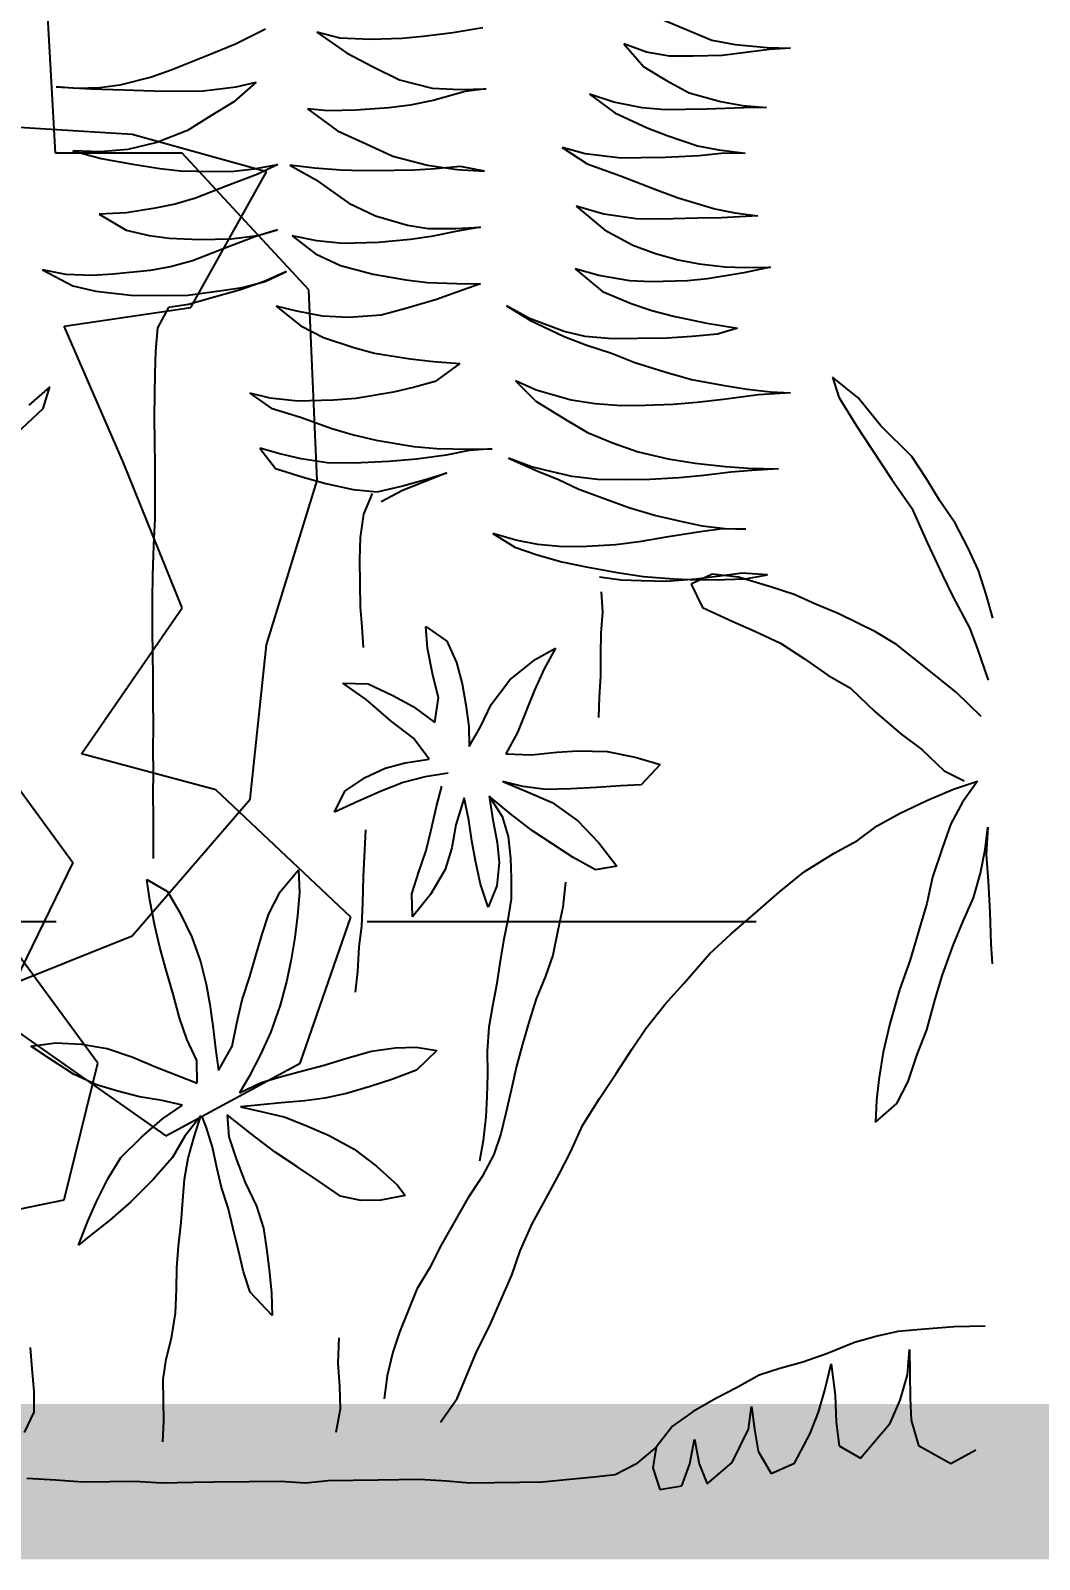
# Model space of a CAD drawing. Header units: metres. Extents: x -58 to 722, y -1100 to 345.
# Drawn here: x 35.7531 to 36.0774, y 103.9465 to 104.4379 of the extents above; entities that cross this region are included whole.
import ezdxf

# ---------------------------------------------------------------- set-up
doc = ezdxf.new("R2010")
doc.units = ezdxf.units.M
doc.header["$MEASUREMENT"] = 0
doc.linetypes.add('HIDDEN2', pattern=[0.1875, 0.125, -0.0625])
doc.layers.get('0').update_dxf_attribs({"color": 255})
doc.layers.get('DEFPOINTS').update_dxf_attribs({"color": 250})
doc.layers.add('FSR_ARQ_002MURO', color=150, linetype='Continuous', lineweight=30)
for name, color, linetype in [('FSR_ARQ_005VEGETACION', 64, 'Continuous'), ('FSR_ARQ_007PROYECCIONES', 200, 'HIDDEN2'), ('FSR_ARQ_015COTAS', 125, 'Continuous')]:
    doc.layers.add(name, color=color, linetype=linetype)
doc.styles.add('style1', font='arial.ttf')
doc.dimstyles.new('PP_PACO', dxfattribs={"dimtxt": 0.18, "dimasz": 0.075, "dimexe": 0.075, "dimexo": 0, "dimgap": 0, "dimtad": 0, "dimtih": 1, "dimtoh": 1, "dimzin": 1, "dimdsep": 46, "dimtxsty": 'style1', "dimcen": 0.15, "dimse1": 1, "dimse2": 1, "dimclrd": 256, "dimclre": 256, "dimadec": 0, "dimazin": 0, "dimtfac": 1, "dimtmove": 0, "dimatfit": 3, "dimfxl": 0.075, "dimarcsym": 0})

# ---------------------------------------------------------------- blocks, each defined once
blk = doc.blocks.new('arbustos 01')
at = {"layer": 'FSR_ARQ_005VEGETACION', "color": 103}
for p, q in [((188.92602, -31.55851), (188.90039, -31.56927)), ((188.98218, -31.56491), (188.99293, -31.5666)), ((188.99293, -31.5666), (189.00351, -31.56794)), ((189.04149, -31.5664), (189.03096, -31.57378)), ((189.03326, -31.56851), (189.04149, -31.5664)), ((189.0598, -31.56528), (189.0705, -31.57073)), ((188.88069, -31.57191), (188.87231, -31.57214)), ((188.87231, -31.57214), (188.87983, -31.57258)), ((188.87983, -31.57258), (188.88734, -31.57354)), ((188.89216, -31.57087), (188.88069, -31.57191)), ((188.90039, -31.56927), (188.89216, -31.57087)), ((188.92376, -31.57352), (188.93184, -31.57055)), ((188.93184, -31.57055), (188.92471, -31.57884)), ((189.00351, -31.56794), (189.01103, -31.56872)), ((189.01103, -31.56872), (189.02231, -31.56905)), ((189.02231, -31.56905), (189.03326, -31.56851)), ((189.0705, -31.57073), (189.08104, -31.57497)), ((188.88734, -31.57354), (188.89673, -31.57469)), ((188.89673, -31.57469), (188.90715, -31.57501)), ((188.90715, -31.57501), (188.91553, -31.57495)), ((188.91553, -31.57495), (188.92376, -31.57352)), ((189.03096, -31.57378), (189.02166, -31.57861)), ((189.08104, -31.57497), (189.09346, -31.57993)), ((188.91661, -31.58368), (188.90852, -31.58802)), ((188.92471, -31.57884), (188.91661, -31.58368)), ((189.01202, -31.58344), (189.00036, -31.58636)), ((189.02166, -31.57861), (189.01202, -31.58344)), ((189.09346, -31.57993), (189.1006, -31.58242)), ((189.1006, -31.58242), (189.11185, -31.58531)), ((188.90852, -31.58802), (188.89736, -31.59112)), ((188.94407, -31.5885), (188.93509, -31.59522)), ((188.93549, -31.59146), (188.94407, -31.5885)), ((188.99026, -31.58691), (188.98103, -31.58661)), ((188.98103, -31.58661), (188.98854, -31.58757)), ((188.98854, -31.58757), (188.99995, -31.5908)), ((189.00036, -31.58636), (188.99026, -31.58691)), ((189.07029, -31.58594), (189.06313, -31.58431)), ((189.06313, -31.58431), (189.07108, -31.59125)), ((189.08207, -31.5873), (189.07029, -31.58594)), ((189.0925, -31.58744), (189.08207, -31.5873)), ((189.09985, -31.58737), (189.0925, -31.58744)), ((189.11046, -31.587), (189.09985, -31.58737)), ((189.12226, -31.58665), (189.11046, -31.587)), ((189.11185, -31.58531), (189.11902, -31.58626)), ((189.11902, -31.58626), (189.12722, -31.58654)), ((189.13458, -31.58596), (189.12226, -31.58665)), ((189.12722, -31.58654), (189.13458, -31.58596)), ((188.88948, -31.59255), (188.88092, -31.59329)), ((188.88092, -31.59329), (188.88895, -31.5934)), ((188.88895, -31.5934), (188.90228, -31.59392)), ((188.89736, -31.59112), (188.88948, -31.59255)), ((188.90228, -31.59392), (188.90997, -31.59402)), ((188.90997, -31.59402), (188.91715, -31.59412)), ((188.91715, -31.59412), (188.92537, -31.59338)), ((188.92537, -31.59338), (188.93549, -31.59146)), ((188.99995, -31.5908), (189.00814, -31.59245)), ((189.00814, -31.59245), (189.01582, -31.59341)), ((189.01582, -31.59341), (189.02761, -31.59425)), ((189.02761, -31.59425), (189.03752, -31.59456)), ((189.04488, -31.5938), (189.03417, -31.6017)), ((189.03752, -31.59456), (189.04488, -31.5938)), ((189.07108, -31.59125), (189.07939, -31.59632)), ((188.93509, -31.59522), (188.92356, -31.60054)), ((189.07939, -31.59632), (189.08769, -31.60157)), ((188.91634, -31.60334), (188.90552, -31.60696)), ((188.92356, -31.60054), (188.91634, -31.60334)), ((189.03417, -31.6017), (189.02385, -31.60634)), ((189.08769, -31.60157), (189.09858, -31.60582)), ((189.09858, -31.60582), (189.10897, -31.60835)), ((188.89798, -31.60839), (188.88856, -31.60963)), ((188.88856, -31.60963), (188.89711, -31.60975)), ((188.89711, -31.60975), (188.90496, -31.61054)), ((188.90552, -31.60696), (188.89798, -31.60839)), ((188.90496, -31.61054), (188.91709, -31.61122)), ((188.91709, -31.61122), (188.92564, -31.61134)), ((188.93282, -31.61143), (188.94566, -31.6099)), ((188.9539, -31.60762), (188.94493, -31.61348)), ((188.94566, -31.6099), (188.9539, -31.60762)), ((189.01439, -31.61066), (189.00203, -31.61391)), ((189.02385, -31.60634), (189.01439, -31.61066)), ((189.10897, -31.60835), (189.11888, -31.60917)), ((189.12863, -31.60879), (189.1185, -31.61156)), ((189.11888, -31.60917), (189.12863, -31.60879)), ((188.92564, -31.61134), (188.93282, -31.61143)), ((188.94493, -31.61348), (188.93308, -31.61776)), ((188.98166, -31.61603), (188.99023, -31.61443)), ((188.99141, -31.61548), (188.98166, -31.61603)), ((188.99023, -31.61443), (188.99911, -31.61524)), ((189.00203, -31.61391), (188.99141, -31.61548)), ((188.99911, -31.61524), (189.00646, -31.61568)), ((189.00646, -31.61568), (189.01381, -31.61578)), ((189.01381, -31.61578), (189.02526, -31.61594)), ((189.02526, -31.61594), (189.03296, -31.6157)), ((189.03296, -31.6157), (189.04237, -31.61497)), ((189.05111, -31.61389), (189.04197, -31.61907)), ((189.04237, -31.61497), (189.05111, -31.61389)), ((189.06391, -31.61526), (189.05538, -31.61361)), ((189.05538, -31.61361), (189.06252, -31.61713)), ((189.07108, -31.61605), (189.06391, -31.61526)), ((189.0786, -31.61615), (189.07108, -31.61605)), ((189.09023, -31.61596), (189.0786, -31.61615)), ((189.0976, -31.61504), (189.09023, -31.61596)), ((189.10788, -31.61347), (189.0976, -31.61504)), ((189.1185, -31.61156), (189.10788, -31.61347)), ((188.93308, -31.61776), (188.91984, -31.62288)), ((189.04197, -31.61907), (189.03006, -31.62746)), ((189.06252, -31.61713), (189.07392, -31.62138)), ((189.07392, -31.62138), (189.0848, -31.62564)), ((188.91245, -31.62552), (188.89941, -31.62944)), ((188.91984, -31.62288), (188.91245, -31.62552)), ((189.03006, -31.62746), (189.0206, -31.63195)), ((189.0848, -31.62564), (189.09212, -31.62779)), ((188.8922, -31.63089), (188.88398, -31.63197)), ((188.88398, -31.63197), (188.89697, -31.63266)), ((188.89941, -31.62944), (188.8922, -31.63089)), ((188.89697, -31.63266), (188.90552, -31.63278)), ((188.90552, -31.63278), (188.91868, -31.63313)), ((188.91868, -31.63313), (188.9274, -31.63307)), ((188.9274, -31.63307), (188.93905, -31.63135)), ((188.94883, -31.62858), (188.9388, -31.63699)), ((188.93905, -31.63135), (188.94883, -31.62858)), ((189.0206, -31.63195), (189.00909, -31.63538)), ((189.09212, -31.62779), (189.09929, -31.62925)), ((189.09929, -31.62925), (189.10952, -31.63093)), ((189.10952, -31.63093), (189.11926, -31.6314)), ((189.11926, -31.6314), (189.10961, -31.63709)), ((188.9388, -31.63699), (188.92864, -31.64249)), ((188.99181, -31.63651), (188.9831, -31.63605)), ((188.9831, -31.63605), (188.99128, -31.63753)), ((188.99128, -31.63753), (189.00066, -31.63937)), ((189.00173, -31.63648), (188.99181, -31.63651)), ((189.00909, -31.63538), (189.00173, -31.63648)), ((189.06273, -31.63901), (189.05558, -31.63704)), ((189.05558, -31.63704), (189.06358, -31.63954)), ((189.10961, -31.63709), (189.10138, -31.63903)), ((188.92864, -31.64249), (188.92056, -31.64546)), ((189.00066, -31.63937), (189.008, -31.64049)), ((189.008, -31.64049), (189.01961, -31.64151)), ((189.01961, -31.64151), (189.03226, -31.64185)), ((189.03226, -31.64185), (189.04151, -31.64095)), ((189.04151, -31.64095), (189.05025, -31.63919)), ((189.05025, -31.63919), (189.04196, -31.64557)), ((189.07212, -31.64017), (189.06273, -31.63901)), ((189.06358, -31.63954), (189.07464, -31.64362)), ((189.08357, -31.64049), (189.07212, -31.64017)), ((189.07464, -31.64362), (189.08586, -31.64805)), ((189.09418, -31.63995), (189.08357, -31.64049)), ((189.10138, -31.63903), (189.09418, -31.63995)), ((188.90495, -31.64918), (188.8957, -31.65025)), ((188.91249, -31.64775), (188.90495, -31.64918)), ((188.92056, -31.64546), (188.91249, -31.64775)), ((189.04196, -31.64557), (189.03301, -31.64973)), ((189.08586, -31.64805), (189.0937, -31.65021)), ((188.88852, -31.6505), (188.87946, -31.65038)), ((188.87946, -31.65038), (188.88901, -31.65239)), ((188.8957, -31.65025), (188.88852, -31.6505)), ((188.88901, -31.65239), (188.90197, -31.65444)), ((188.90197, -31.65444), (188.90914, -31.65522)), ((188.92966, -31.65516), (188.9408, -31.65326)), ((188.94921, -31.65098), (188.93953, -31.65906)), ((188.9408, -31.65326), (188.94921, -31.65098)), ((189.00968, -31.65488), (189.00198, -31.6558)), ((189.02134, -31.65282), (189.00968, -31.65488)), ((189.03301, -31.64973), (189.02134, -31.65282)), ((189.05995, -31.65539), (189.0523, -31.65187)), ((189.0523, -31.65187), (189.06029, -31.6554)), ((189.0937, -31.65021), (189.10103, -31.6515)), ((189.10103, -31.6515), (189.11418, -31.65288)), ((189.11418, -31.65288), (189.1217, -31.65332)), ((189.1217, -31.65332), (189.13111, -31.65294)), ((189.13951, -31.65134), (189.12866, -31.65701)), ((189.13111, -31.65294), (189.13951, -31.65134)), ((188.90914, -31.65522), (188.92213, -31.65557)), ((188.92213, -31.65557), (188.92966, -31.65516)), ((188.93953, -31.65906), (188.92921, -31.66336)), ((188.99154, -31.65617), (188.98299, -31.65623)), ((188.98299, -31.65623), (188.9915, -31.65925)), ((188.9915, -31.65925), (188.99882, -31.66191)), ((189.00198, -31.6558), (188.99154, -31.65617)), ((189.06812, -31.65755), (189.05995, -31.65539)), ((189.06029, -31.6554), (189.0688, -31.65842)), ((189.07546, -31.65868), (189.06812, -31.65755)), ((189.0688, -31.65842), (189.07765, -31.66093)), ((189.08758, -31.66038), (189.07546, -31.65868)), ((189.09595, -31.6605), (189.08758, -31.66038)), ((189.10793, -31.66032), (189.09595, -31.6605)), ((189.12043, -31.65895), (189.10793, -31.66032)), ((189.12866, -31.65701), (189.12043, -31.65895)), ((188.92182, -31.66583), (188.9141, -31.66777)), ((188.92921, -31.66336), (188.92182, -31.66583)), ((188.97382, -31.66414), (188.9652, -31.66932)), ((188.96556, -31.66864), (188.97382, -31.66414)), ((188.99882, -31.66191), (189.00972, -31.66514)), ((189.00972, -31.66514), (189.01858, -31.66748)), ((189.05606, -31.66423), (189.04725, -31.67129)), ((189.04869, -31.66601), (189.05606, -31.66423)), ((189.07765, -31.66093), (189.08736, -31.66363)), ((189.08736, -31.66363), (189.09453, -31.66475)), ((189.09453, -31.66475), (189.09836, -31.67199)), ((188.90227, -31.67035), (188.8913, -31.67208)), ((188.9141, -31.66777), (188.90227, -31.67035)), ((188.9652, -31.66932), (188.95316, -31.67514)), ((188.95318, -31.67326), (188.96556, -31.66864)), ((189.01858, -31.66748), (189.03002, -31.66832)), ((189.03002, -31.66832), (189.03943, -31.66777)), ((189.04725, -31.67129), (189.03916, -31.67546)), ((189.03943, -31.66777), (189.04869, -31.66601)), ((188.8913, -31.67208), (188.89846, -31.67423)), ((188.89846, -31.67423), (188.90751, -31.67504)), ((188.90751, -31.67504), (188.91639, -31.67567)), ((188.91639, -31.67567), (188.92699, -31.67581)), ((188.92699, -31.67581), (188.93588, -31.67593)), ((188.93588, -31.67593), (188.94564, -31.67504)), ((188.95316, -31.67514), (188.94542, -31.67812)), ((188.94564, -31.67504), (188.95318, -31.67326)), ((189.03916, -31.67546), (189.02834, -31.67907)), ((189.09836, -31.67199), (189.09916, -31.68029)), ((188.93632, -31.68107), (188.9279, -31.68437)), ((188.94542, -31.67812), (188.93632, -31.68107)), ((189.02096, -31.68102), (189.00811, -31.68307)), ((189.02834, -31.67907), (189.02096, -31.68102)), ((189.09916, -31.68029), (189.0994, -31.68827)), ((188.91725, -31.68765), (188.90764, -31.69043)), ((188.9279, -31.68437), (188.91725, -31.68765)), ((188.99989, -31.68398), (188.99047, -31.68471)), ((188.99047, -31.68471), (188.99928, -31.69116)), ((189.00811, -31.68307), (188.99989, -31.68398)), ((188.84822, -31.69704), (188.85738, -31.68964)), ((188.85738, -31.68964), (188.85506, -31.69679)), ((188.89667, -31.6925), (188.88776, -31.69392)), ((188.90764, -31.69043), (188.89667, -31.6925)), ((188.96316, -31.69426), (188.97055, -31.69094)), ((188.97055, -31.69094), (188.96327, -31.69819)), ((188.99928, -31.69116), (189.0066, -31.69314)), ((189.0066, -31.69314), (189.0141, -31.69495)), ((189.0994, -31.68827), (189.09948, -31.69554)), ((189.13918, -31.70075), (189.13689, -31.69303)), ((189.13689, -31.69303), (189.14432, -31.69962)), ((188.95063, -31.69785), (188.96316, -31.69426)), ((188.96327, -31.69819), (188.95241, -31.70488)), ((189.0141, -31.69495), (189.02758, -31.69718)), ((189.02758, -31.69718), (189.0356, -31.69781)), ((189.0356, -31.69781), (189.04825, -31.69815)), ((189.04825, -31.69815), (189.05818, -31.69709)), ((189.06539, -31.6953), (189.05779, -31.70067)), ((189.05818, -31.69709), (189.06539, -31.6953)), ((189.09948, -31.69554), (189.09954, -31.70388)), ((189.04732, -31.70395), (189.03615, -31.7079)), ((189.05779, -31.70067), (189.04732, -31.70395)), ((189.09954, -31.70388), (189.09943, -31.71256)), ((189.1488, -31.70977), (189.13918, -31.70075)), ((189.03615, -31.7079), (189.02843, -31.71019)), ((189.00683, -31.71434), (188.99861, -31.71509)), ((189.02036, -31.71213), (189.00683, -31.71434)), ((189.02843, -31.71019), (189.02036, -31.71213)), ((189.05466, -31.71704), (189.06187, -31.71492)), ((189.06187, -31.71492), (189.0563, -31.7222)), ((189.09943, -31.71256), (189.09931, -31.7209)), ((188.97309, -31.7185), (188.96259, -31.72315)), ((188.96484, -31.72164), (188.97309, -31.7185)), ((188.98715, -31.71527), (188.97894, -31.71516)), ((188.97894, -31.71516), (188.98714, -31.71578)), ((188.98714, -31.71578), (188.99533, -31.71743)), ((188.99861, -31.71509), (188.98715, -31.71527)), ((188.99533, -31.71743), (189.00591, -31.71895)), ((189.00591, -31.71895), (189.01581, -31.71976)), ((189.01581, -31.71976), (189.02812, -31.72027)), ((189.02812, -31.72027), (189.03786, -31.72024)), ((189.03786, -31.72024), (189.04712, -31.71882)), ((189.04712, -31.71882), (189.05466, -31.71704)), ((188.95026, -31.72503), (188.95746, -31.72342)), ((188.96259, -31.72315), (188.9552, -31.72612)), ((188.95746, -31.72342), (188.96484, -31.72164)), ((189.00239, -31.72608), (188.99507, -31.72376)), ((188.99507, -31.72376), (189.00306, -31.72694)), ((189.04634, -31.72531), (189.03828, -31.72759)), ((189.0563, -31.7222), (189.04634, -31.72531)), ((189.09931, -31.7209), (189.09937, -31.72994)), ((189.01125, -31.72859), (189.00239, -31.72608)), ((189.00306, -31.72694), (189.01089, -31.73013)), ((189.01994, -31.73059), (189.01125, -31.72859)), ((189.0285, -31.72968), (189.01994, -31.73059)), ((189.03828, -31.72759), (189.0285, -31.72968))]:
    blk.add_line(p, q, dxfattribs=at)
at = {"layer": 'FSR_ARQ_005VEGETACION', "color": 104}
for p, q in [((188.84005, -31.70702), (188.84822, -31.69704)), ((188.85506, -31.69679), (188.84877, -31.70696)), ((188.87954, -31.69483), (188.87235, -31.69525)), ((188.87235, -31.69525), (188.8838, -31.69592)), ((188.88776, -31.69392), (188.87954, -31.69483)), ((188.8838, -31.69592), (188.89626, -31.69762)), ((188.89626, -31.69762), (188.90582, -31.69861)), ((188.90582, -31.69861), (188.91419, -31.69941)), ((188.94206, -31.6991), (188.95063, -31.69785)), ((188.91419, -31.69941), (188.92427, -31.69971)), ((188.92427, -31.69971), (188.93282, -31.69983)), ((188.93282, -31.69983), (188.94206, -31.6991)), ((188.82896, -31.71798), (188.84005, -31.70702)), ((188.84877, -31.70696), (188.84335, -31.71527)), ((188.94483, -31.7094), (188.93554, -31.7132)), ((188.95241, -31.70488), (188.94483, -31.7094)), ((188.93554, -31.7132), (188.92678, -31.71633)), ((188.82372, -31.72595), (188.82896, -31.71798)), ((188.84335, -31.71527), (188.8362, -31.72612)), ((188.90638, -31.72033), (188.89559, -31.72155)), ((188.91597, -31.71875), (188.90638, -31.72033)), ((188.92678, -31.71633), (188.91597, -31.71875)), ((188.819, -31.73375), (188.82372, -31.72595)), ((188.88737, -31.72212), (188.8766, -31.72232)), ((188.8766, -31.72232), (188.88617, -31.72296)), ((188.88617, -31.72296), (188.89368, -31.72358)), ((188.89559, -31.72155), (188.88737, -31.72212)), ((188.89368, -31.72358), (188.90324, -31.72473)), ((188.90324, -31.72473), (188.91212, -31.72554)), ((188.91212, -31.72554), (188.92254, -31.72619)), ((188.94118, -31.7261), (188.95026, -31.72503)), ((188.8362, -31.72612), (188.82905, -31.73645)), ((188.92254, -31.72619), (188.9316, -31.72632)), ((188.9316, -31.72632), (188.94118, -31.7261)), ((188.94797, -31.72962), (188.93852, -31.73308)), ((188.9552, -31.72612), (188.94797, -31.72962)), ((189.01089, -31.73013), (189.01853, -31.73416)), ((189.02177, -31.73118), (189.02479, -31.73859)), ((189.09937, -31.72994), (189.09941, -31.74022)), ((188.81359, -31.74171), (188.819, -31.73375)), ((188.82905, -31.73645), (188.82358, -31.74868)), ((188.9301, -31.73621), (188.92049, -31.73899)), ((188.93852, -31.73308), (188.9301, -31.73621)), ((188.80885, -31.75071), (188.81359, -31.74171)), ((188.91157, -31.74109), (188.90385, -31.74269)), ((188.92049, -31.73899), (188.91157, -31.74109)), ((189.02479, -31.73859), (189.02605, -31.74682)), ((189.09941, -31.74022), (189.09981, -31.74963)), ((188.89563, -31.74361), (188.88828, -31.74385)), ((188.88828, -31.74385), (188.89648, -31.74379)), ((188.90385, -31.74269), (188.89563, -31.74361)), ((188.89648, -31.74379), (188.90382, -31.74475)), ((188.90382, -31.74475), (188.91679, -31.7468)), ((188.91679, -31.7468), (188.92634, -31.74847)), ((188.97046, -31.74787), (188.9787, -31.74542)), ((188.9787, -31.74542), (188.97077, -31.75027)), ((189.02605, -31.74682), (189.02628, -31.75469)), ((188.80515, -31.75869), (188.80885, -31.75071)), ((188.82358, -31.74868), (188.81813, -31.76007)), ((188.92634, -31.74847), (188.93488, -31.74944)), ((188.93488, -31.74944), (188.94513, -31.75009)), ((188.94513, -31.75009), (188.95368, -31.75021)), ((188.95368, -31.75021), (188.96258, -31.74931)), ((188.96287, -31.75307), (188.95395, -31.75551)), ((188.96258, -31.74931), (188.97046, -31.74787)), ((188.97077, -31.75027), (188.96287, -31.75307)), ((189.09981, -31.74963), (189.10019, -31.76045)), ((188.80229, -31.76755), (188.80515, -31.75869)), ((188.94469, -31.75744), (188.93423, -31.75935)), ((188.95395, -31.75551), (188.94469, -31.75744)), ((189.02628, -31.75469), (189.02616, -31.7634)), ((188.81813, -31.76007), (188.81443, -31.76771)), ((188.87945, -31.76449), (188.89095, -31.76105)), ((188.88053, -31.76016), (188.8896, -31.7596)), ((188.88838, -31.76163), (188.88053, -31.76016)), ((188.8959, -31.76191), (188.88838, -31.76163)), ((188.8896, -31.7596), (188.89762, -31.76073)), ((188.89095, -31.76105), (188.90037, -31.75999)), ((188.90547, -31.76204), (188.8959, -31.76191)), ((188.89762, -31.76073), (188.90599, -31.7617)), ((188.90037, -31.75999), (188.90784, -31.76351)), ((188.90784, -31.76351), (188.9038, -31.77183)), ((188.91402, -31.76164), (188.90547, -31.76204)), ((188.90599, -31.7617), (188.91692, -31.76254)), ((188.92481, -31.76076), (188.91402, -31.76164)), ((188.91692, -31.76254), (188.92564, -31.76231)), ((188.93423, -31.75935), (188.92481, -31.76076)), ((188.92564, -31.76231), (188.93283, -31.76207)), ((188.93283, -31.76207), (188.94054, -31.76098)), ((189.02616, -31.7634), (189.02605, -31.77161)), ((189.10019, -31.76045), (189.10026, -31.76896)), ((188.80013, -31.77572), (188.80229, -31.76755)), ((188.81443, -31.76771), (188.80846, -31.77908)), ((188.86363, -31.7706), (188.87103, -31.76728)), ((188.87103, -31.76728), (188.87945, -31.76449)), ((188.93994, -31.76625), (188.93951, -31.77351)), ((189.10026, -31.76896), (189.10028, -31.77995)), ((188.84196, -31.78057), (188.85504, -31.77407)), ((188.85504, -31.77407), (188.86363, -31.7706)), ((188.9038, -31.77183), (188.89296, -31.77681)), ((188.93951, -31.77351), (188.94009, -31.78104)), ((189.02605, -31.77161), (189.02544, -31.77878)), ((188.80846, -31.77908), (188.80563, -31.7864)), ((188.88505, -31.7803), (188.87593, -31.78462)), ((188.89296, -31.77681), (188.88505, -31.7803)), ((189.00253, -31.77864), (188.99511, -31.78384)), ((189.00192, -31.78633), (189.00253, -31.77864)), ((189.02544, -31.77878), (189.025, -31.78613)), ((189.10028, -31.77995), (189.10017, -31.78864)), ((188.82279, -31.79433), (188.83454, -31.78508)), ((188.83454, -31.78508), (188.84196, -31.78057)), ((188.87593, -31.78462), (188.8673, -31.79014)), ((188.94009, -31.78104), (188.94016, -31.78857)), ((188.99511, -31.78384), (188.99159, -31.79149)), ((188.80563, -31.7864), (188.80171, -31.7978)), ((188.8673, -31.79014), (188.85901, -31.79601)), ((188.94016, -31.78857), (188.94023, -31.79643)), ((188.96356, -31.79042), (188.95626, -31.78639)), ((188.95626, -31.78639), (188.96027, -31.7938)), ((188.97252, -31.79773), (188.96356, -31.79042)), ((189.00007, -31.79605), (189.00192, -31.78633)), ((189.10017, -31.78864), (189.10006, -31.79626)), ((188.81311, -31.80223), (188.82279, -31.79433)), ((188.85901, -31.79601), (188.85091, -31.80069)), ((188.94023, -31.79643), (188.94064, -31.80379)), ((188.96027, -31.7938), (188.96375, -31.80137)), ((188.99159, -31.79149), (188.9896, -31.79916)), ((188.99808, -31.80406), (189.00007, -31.79605)), ((189.10006, -31.79626), (189.10012, -31.80477)), ((188.80427, -31.81083), (188.81311, -31.80223)), ((188.85091, -31.80069), (188.84225, -31.80895)), ((188.96375, -31.80137), (188.96673, -31.80876)), ((188.97924, -31.80654), (188.97252, -31.79773)), ((188.9896, -31.79916), (188.9883, -31.80666)), ((189.02311, -31.7991), (189.01434, -31.80325)), ((189.03218, -31.79888), (189.02311, -31.7991)), ((189.02389, -31.80475), (189.03218, -31.79888)), ((188.94064, -31.80379), (188.94088, -31.81115)), ((188.9829, -31.81428), (188.97924, -31.80654)), ((188.9883, -31.80666), (188.98717, -31.81434)), ((188.99933, -31.81297), (188.99808, -31.80406)), ((189.0071, -31.80726), (188.99933, -31.81297)), ((189.01434, -31.80325), (189.0071, -31.80726)), ((189.0149, -31.81249), (189.02389, -31.80475)), ((189.10012, -31.80477), (189.09999, -31.81434)), ((188.84225, -31.80895), (188.83291, -31.81703)), ((188.96673, -31.80876), (188.96987, -31.8165)), ((189.00695, -31.81854), (189.0149, -31.81249)), ((188.83291, -31.81703), (188.82548, -31.82257)), ((188.96987, -31.8165), (188.97405, -31.82408)), ((188.98708, -31.82152), (188.9829, -31.81428)), ((188.98717, -31.81434), (188.98708, -31.82152)), ((189.00138, -31.82599), (189.00695, -31.81854)), ((189.09999, -31.81434), (189.10006, -31.82268)), ((188.82548, -31.82257), (188.81752, -31.83016)), ((188.93781, -31.82324), (188.92786, -31.82533)), ((188.94824, -31.82304), (188.93781, -31.82324)), ((188.95576, -31.82349), (188.94824, -31.82304)), ((188.96481, -31.82447), (188.95576, -31.82349)), ((188.97405, -31.82408), (188.96481, -31.82447)), ((189.10006, -31.82268), (189.09995, -31.83065)), ((188.92786, -31.82533), (188.91894, -31.82795)), ((188.91894, -31.82795), (188.92568, -31.83522)), ((189.00991, -31.8273), (189.00138, -31.82599)), ((189.01706, -31.82928), (189.00991, -31.8273)), ((189.0242, -31.83262), (189.01706, -31.82928)), ((188.81418, -31.83678), (188.8055, -31.83393)), ((188.8055, -31.83393), (188.81087, -31.84135)), ((188.81752, -31.83016), (188.81028, -31.83382)), ((188.97511, -31.83401), (188.96685, -31.83749)), ((188.9679, -31.83579), (188.97511, -31.83401)), ((188.99464, -31.83103), (189.00283, -31.83233)), ((189.00283, -31.83233), (189.01067, -31.83432)), ((189.01067, -31.83432), (189.01849, -31.83751)), ((189.03148, -31.83751), (189.0242, -31.83262)), ((189.09995, -31.83065), (189.10002, -31.83863)), ((188.8237, -31.84084), (188.81418, -31.83678)), ((188.92568, -31.83522), (188.93303, -31.83549)), ((188.93303, -31.83549), (188.94157, -31.83612)), ((188.94157, -31.83612), (188.95079, -31.83659)), ((188.95079, -31.83659), (188.95968, -31.83688)), ((188.96685, -31.83749), (188.9574, -31.84146)), ((188.95968, -31.83688), (188.9679, -31.83579)), ((188.97239, -31.8456), (188.98, -31.83921)), ((188.98, -31.83921), (188.97528, -31.84649)), ((188.98, -31.83921), (188.97868, -31.84774)), ((188.98723, -31.84785), (188.98888, -31.83984)), ((188.98888, -31.83984), (188.99183, -31.84945)), ((188.99875, -31.84288), (188.9968, -31.83567)), ((189.01849, -31.83751), (189.02665, -31.84104)), ((189.03515, -31.84491), (189.03148, -31.83751)), ((189.10002, -31.83863), (189.09991, -31.84661)), ((188.81087, -31.84135), (188.81504, -31.84911)), ((188.83338, -31.84542), (188.8237, -31.84084)), ((188.84136, -31.8498), (188.83338, -31.84542)), ((188.9574, -31.84146), (188.94824, -31.84801)), ((188.96444, -31.85165), (188.97239, -31.8456)), ((189.00069, -31.85128), (188.99875, -31.84288)), ((189.02665, -31.84104), (189.03515, -31.84491)), ((188.80277, -31.85834), (188.80185, -31.85029)), ((188.80185, -31.85029), (188.80241, -31.86005)), ((188.81504, -31.84911), (188.818, -31.85752)), ((188.84847, -31.85503), (188.84136, -31.8498)), ((188.94824, -31.84801), (188.94078, -31.85594)), ((188.97528, -31.84649), (188.97313, -31.85365)), ((188.97868, -31.84774), (188.97704, -31.85575)), ((188.98611, -31.85519), (188.98723, -31.84785)), ((188.99183, -31.84945), (188.99325, -31.85768)), ((189.00247, -31.85866), (189.00069, -31.85128)), ((189.02412, -31.85126), (189.02491, -31.86803)), ((189.09991, -31.84661), (189.09998, -31.85424)), ((188.85678, -31.85959), (188.84847, -31.85503)), ((188.94078, -31.85594), (188.93435, -31.86423)), ((188.94995, -31.8612), (188.95719, -31.85634)), ((188.95719, -31.85634), (188.96444, -31.85165)), ((188.97313, -31.85365), (188.97234, -31.86133)), ((188.97704, -31.85575), (188.97643, -31.86292)), ((188.98481, -31.86235), (188.98611, -31.85519)), ((189.09998, -31.85424), (189.09989, -31.8615)), ((188.80241, -31.86005), (188.80176, -31.86961)), ((188.80454, -31.86674), (188.80277, -31.85834)), ((188.818, -31.85752), (188.82162, -31.86817)), ((188.86747, -31.86623), (188.85678, -31.85959)), ((188.94202, -31.86553), (188.94995, -31.8612)), ((188.97234, -31.86133), (188.97207, -31.86851)), ((188.98299, -31.87071), (188.98481, -31.86235)), ((188.99325, -31.85768), (188.99571, -31.86541)), ((189.00511, -31.86622), (189.00247, -31.85866)), ((188.80698, -31.8755), (188.80454, -31.86674)), ((188.87643, -31.87353), (188.86747, -31.86623)), ((188.93435, -31.86423), (188.94202, -31.86553)), ((188.97643, -31.86292), (188.97717, -31.87131)), ((188.99571, -31.86541), (189.00089, -31.87437)), ((189.00756, -31.87412), (189.00511, -31.86622)), ((189.048, -31.86556), (189.04771, -31.87362)), ((189.05454, -31.87345), (189.048, -31.86556)), ((188.80176, -31.86961), (188.8011, -31.88072)), ((188.82162, -31.86817), (188.82371, -31.87761)), ((188.95273, -31.86995), (188.95364, -31.87886)), ((188.97207, -31.86851), (188.97215, -31.87586)), ((188.97717, -31.87131), (188.98031, -31.87888)), ((188.98031, -31.87888), (188.98299, -31.87071)), ((189.02491, -31.86803), (189.02513, -31.87743)), ((189.09479, -31.87329), (189.09043, -31.88076)), ((189.1022, -31.86896), (189.09479, -31.87329)), ((189.10113, -31.87639), (189.1022, -31.86896)), ((188.81063, -31.88393), (188.80698, -31.8755)), ((188.82371, -31.87761), (188.82633, -31.88636)), ((188.88403, -31.88013), (188.87643, -31.87353)), ((188.97215, -31.87586), (188.97324, -31.8834)), ((189.00089, -31.87437), (189.00728, -31.88232)), ((189.00728, -31.88232), (189.00756, -31.87412)), ((189.02513, -31.87743), (189.02553, -31.88565)), ((189.04771, -31.87362), (189.04839, -31.88188)), ((189.05869, -31.88131), (189.05454, -31.87345)), ((189.09941, -31.8855), (189.10113, -31.87639)), ((188.8011, -31.88072), (188.80077, -31.892)), ((188.81411, -31.89218), (188.81063, -31.88393)), ((188.89367, -31.88847), (188.88403, -31.88013)), ((188.95364, -31.87886), (188.95541, -31.88726)), ((188.97324, -31.8834), (188.97485, -31.89094)), ((189.04839, -31.88188), (189.04935, -31.88969)), ((189.06098, -31.88852), (189.05869, -31.88131)), ((189.09043, -31.88076), (189.08614, -31.88957)), ((188.82633, -31.88636), (188.82959, -31.89769)), ((188.90126, -31.89559), (188.89367, -31.88847)), ((188.95541, -31.88726), (188.95717, -31.896)), ((189.02553, -31.88565), (189.02646, -31.89301)), ((189.04935, -31.88969), (189.05066, -31.89751)), ((189.06319, -31.89582), (189.06098, -31.88852)), ((189.08614, -31.88957), (189.08301, -31.89831)), ((189.09753, -31.89318), (189.09941, -31.8855)), ((188.80077, -31.892), (188.80034, -31.89917)), ((188.81807, -31.90301), (188.81411, -31.89218)), ((188.97485, -31.89094), (188.97611, -31.89883)), ((189.02646, -31.89301), (189.02702, -31.90191)), ((189.09557, -31.90051), (189.09753, -31.89318)), ((188.82959, -31.89769), (188.83338, -31.90834)), ((188.91052, -31.90631), (188.90126, -31.89559)), ((188.95717, -31.896), (188.9598, -31.90356)), ((188.97611, -31.89883), (188.97737, -31.90671)), ((189.05066, -31.89751), (189.05233, -31.90551)), ((189.06547, -31.90365), (189.06319, -31.89582)), ((189.08301, -31.89831), (189.08104, -31.90635)), ((189.09278, -31.90996), (189.09557, -31.90051)), ((188.82068, -31.91176), (188.81807, -31.90301)), ((188.9598, -31.90356), (188.96311, -31.91164)), ((189.02702, -31.90191), (189.02777, -31.90927)), ((189.05233, -31.90551), (189.05461, -31.91388)), ((189.06811, -31.91202), (189.06547, -31.90365)), ((188.83338, -31.90834), (188.83681, -31.92053)), ((188.91726, -31.91359), (188.91052, -31.90631)), ((188.97737, -31.90671), (188.97881, -31.91425)), ((189.08104, -31.90635), (189.0797, -31.91369)), ((189.09054, -31.91835), (189.09278, -31.90996)), ((188.82361, -31.92274), (188.82068, -31.91176)), ((188.92398, -31.92223), (188.91726, -31.91359)), ((188.96311, -31.91164), (188.96557, -31.9192)), ((188.97881, -31.91425), (188.98007, -31.92179)), ((189.05461, -31.91388), (189.05794, -31.92341)), ((189.07012, -31.92029), (189.06811, -31.91202)), ((189.0797, -31.91369), (189.07862, -31.9213)), ((188.83681, -31.92053), (188.83923, -31.93065)), ((188.92884, -31.92947), (188.92398, -31.92223)), ((188.96557, -31.9192), (188.96802, -31.92778)), ((188.98007, -31.92179), (188.98064, -31.93035)), ((189.07179, -31.92847), (189.07012, -31.92029)), ((189.07862, -31.9213), (189.07763, -31.92935)), ((189.08795, -31.92603), (189.09054, -31.91835)), ((188.82708, -31.93151), (188.82361, -31.92274)), ((188.96802, -31.92778), (188.97014, -31.93568)), ((189.05794, -31.92341), (189.06146, -31.93126)), ((189.0843, -31.93361), (189.08795, -31.92603)), ((189.12552, -31.92778), (189.11637, -31.92934)), ((189.13474, -31.92729), (189.12552, -31.92778)), ((189.14359, -31.92847), (189.13474, -31.92729)), ((188.83037, -31.94113), (188.82708, -31.93151)), ((188.83923, -31.93065), (188.84081, -31.94042)), ((188.93454, -31.93827), (188.92884, -31.92947)), ((188.98064, -31.93035), (188.98053, -31.93838)), ((189.006, -31.92891), (188.99863, -31.93005)), ((188.99863, -31.93005), (189.00589, -31.93706)), ((189.01353, -31.9291), (189.006, -31.92891)), ((189.02194, -31.93028), (189.01353, -31.9291)), ((189.03077, -31.93279), (189.02194, -31.93028)), ((189.03889, -31.93529), (189.03077, -31.93279)), ((189.06146, -31.93126), (189.0657, -31.93929)), ((189.07663, -31.93723), (189.07179, -31.92847)), ((189.07763, -31.92935), (189.07663, -31.93723)), ((189.10719, -31.93241), (189.09908, -31.93593)), ((189.11637, -31.92934), (189.10719, -31.93241)), ((189.12839, -31.93846), (189.13626, -31.93334)), ((189.13626, -31.93334), (189.14359, -31.92847)), ((188.94057, -31.94724), (188.93454, -31.93827)), ((188.97014, -31.93568), (188.97207, -31.94425)), ((188.98053, -31.93838), (188.98076, -31.94659)), ((189.00589, -31.93706), (189.01471, -31.94037)), ((189.04614, -31.93717), (189.03889, -31.93529)), ((189.05409, -31.93931), (189.04614, -31.93717)), ((189.08419, -31.94176), (189.0843, -31.93361)), ((189.09908, -31.93593), (189.0915, -31.93893)), ((189.12018, -31.94234), (189.12839, -31.93846)), ((188.83437, -31.94905), (188.83037, -31.94113)), ((188.84081, -31.94042), (188.84157, -31.94778)), ((188.97207, -31.94425), (188.97401, -31.95249)), ((189.01471, -31.94037), (189.02248, -31.94287)), ((189.02248, -31.94287), (189.03087, -31.94538)), ((189.06141, -31.94154), (189.05409, -31.93931)), ((189.06908, -31.94519), (189.06141, -31.94154)), ((189.0657, -31.93929), (189.06908, -31.94519)), ((189.0915, -31.93893), (189.08419, -31.94176)), ((189.11252, -31.94454), (189.12018, -31.94234)), ((188.84197, -31.95565), (188.83437, -31.94905)), ((188.84157, -31.94778), (188.84197, -31.95565)), ((188.9466, -31.9569), (188.94057, -31.94724)), ((188.98076, -31.94659), (188.98118, -31.95378)), ((189.03087, -31.94538), (189.03864, -31.94708)), ((189.03864, -31.94708), (189.04581, -31.94807)), ((189.04581, -31.94807), (189.05422, -31.9488)), ((189.05422, -31.9488), (189.06148, -31.94952)), ((189.06148, -31.94952), (189.06874, -31.95015)), ((189.08949, -31.94963), (189.0967, -31.94787)), ((189.09661, -31.95443), (189.08949, -31.94963)), ((189.0967, -31.94787), (189.10487, -31.94656)), ((189.10487, -31.94656), (189.11252, -31.94454)), ((188.97401, -31.95249), (188.97579, -31.95986)), ((188.98118, -31.95378), (188.98209, -31.96217)), ((189.05282, -31.95392), (189.0448, -31.95709)), ((189.06136, -31.95182), (189.05282, -31.95392)), ((189.06874, -31.95015), (189.06136, -31.95182)), ((189.06498, -31.95985), (189.07349, -31.95305)), ((189.07349, -31.95305), (189.07294, -31.96085)), ((189.08097, -31.95732), (189.08253, -31.95335)), ((189.08535, -31.96084), (189.08297, -31.95336)), ((189.08297, -31.95336), (189.08864, -31.96062)), ((189.10415, -31.961), (189.09661, -31.95443)), ((188.95074, -31.96619), (188.9466, -31.9569)), ((188.97579, -31.95986), (188.97826, -31.96725)), ((189.03704, -31.96045), (189.02811, -31.96529)), ((189.0448, -31.95709), (189.03704, -31.96045)), ((189.05638, -31.96638), (189.06498, -31.95985)), ((189.07874, -31.96456), (189.08097, -31.95732)), ((189.08864, -31.96062), (189.09305, -31.9683)), ((188.98209, -31.96217), (188.98336, -31.96954)), ((189.02811, -31.96529), (189.02014, -31.97139)), ((189.07294, -31.96085), (189.07035, -31.9687)), ((189.07723, -31.97181), (189.07874, -31.96456)), ((189.08747, -31.96849), (189.08535, -31.96084)), ((189.11149, -31.96828), (189.10415, -31.961)), ((188.95491, -31.97428), (188.95074, -31.96619)), ((188.97826, -31.96725), (188.98243, -31.975)), ((189.02014, -31.97139), (189.01269, -31.97811)), ((189.04072, -31.9769), (189.04868, -31.97151)), ((189.04868, -31.97151), (189.05638, -31.96638)), ((189.07035, -31.9687), (189.06714, -31.97717)), ((189.08878, -31.97604), (189.08747, -31.96849)), ((189.09305, -31.9683), (189.09995, -31.97619)), ((189.11618, -31.97588), (189.11149, -31.96828)), ((188.95975, -31.98307), (188.95491, -31.97428)), ((188.98243, -31.975), (188.98762, -31.98276)), ((189.03303, -31.98211), (189.04072, -31.9769)), ((189.07553, -31.97897), (189.07723, -31.97181)), ((189.0893, -31.98359), (189.08878, -31.97604)), ((189.09995, -31.97619), (189.10791, -31.9841)), ((189.12006, -31.98374), (189.11618, -31.97588)), ((189.01269, -31.97811), (189.00998, -31.9818)), ((189.00998, -31.9818), (189.01865, -31.98351)), ((189.02582, -31.98361), (189.03303, -31.98211)), ((189.06714, -31.97717), (189.06303, -31.98562)), ((189.07322, -31.9862), (189.07553, -31.97897)), ((188.96458, -31.99202), (188.95975, -31.98307)), ((188.98762, -31.98276), (188.99263, -31.99155)), ((189.01865, -31.98351), (189.02582, -31.98361)), ((189.06303, -31.98562), (189.06053, -31.99348)), ((189.07134, -31.99371), (189.07322, -31.9862)), ((189.08999, -31.99148), (189.0893, -31.98359)), ((189.10791, -31.9841), (189.11544, -31.99068)), ((189.12333, -31.99105), (189.12006, -31.98374)), ((188.9689, -32.00166), (188.96458, -31.99202)), ((188.99263, -31.99155), (188.99697, -31.9993)), ((189.06053, -31.99348), (189.05946, -32.00082)), ((189.09085, -31.99992), (189.08999, -31.99148)), ((189.11544, -31.99068), (189.12264, -31.99636)), ((189.12658, -31.99961), (189.12333, -31.99105)), ((189.06946, -32.00149), (189.07134, -31.99371)), ((189.12264, -31.99636), (189.12658, -31.99961)), ((188.97186, -32.01025), (188.9689, -32.00166)), ((188.99697, -31.9993), (189.0013, -32.00774)), ((189.05946, -32.00082), (189.05847, -32.00825)), ((189.06768, -32.00909), (189.06946, -32.00149)), ((189.09146, -32.00764), (189.09085, -31.99992)), ((189.0013, -32.00774), (189.00582, -32.01533)), ((189.05847, -32.00825), (189.05773, -32.01667)), ((189.06527, -32.01641), (189.06768, -32.00909)), ((189.09162, -32.01544), (189.09146, -32.00764)), ((188.97617, -32.02005), (188.97186, -32.01025)), ((188.97982, -32.02848), (188.97617, -32.02005)), ((189.00582, -32.01533), (189.01193, -32.03063)), ((189.05745, -32.02464), (189.06527, -32.01641)), ((189.05773, -32.01667), (189.05745, -32.02464)), ((189.09194, -32.02387), (189.09162, -32.01544)), ((189.09342, -32.03275), (189.09194, -32.02387)), ((188.80281, -32.02856), (188.81395, -32.02871)), ((188.81395, -32.02871), (188.82433, -32.02959)), ((188.82433, -32.02959), (188.83397, -32.03047)), ((188.83397, -32.03047), (188.84138, -32.03205)), ((188.98431, -32.03743), (188.97982, -32.02848)), ((189.01193, -32.03063), (189.0144, -32.03784)), ((188.82983, -32.03679), (188.82972, -32.04523)), ((188.83061, -32.04584), (188.82983, -32.03679)), ((188.84138, -32.03205), (188.84951, -32.03439)), ((188.84951, -32.03439), (188.85911, -32.03823)), ((189.03362, -32.03263), (189.03401, -32.0417)), ((189.09536, -32.04032), (189.09342, -32.03275)), ((189.14386, -32.03618), (189.14324, -32.04369)), ((188.8578, -32.04199), (188.85644, -32.05313)), ((188.86009, -32.05137), (188.8578, -32.04199)), ((188.85911, -32.03823), (188.86798, -32.04132)), ((188.86798, -32.04132), (188.87612, -32.04366)), ((188.98763, -32.04517), (188.98431, -32.03743)), ((189.0144, -32.03784), (189.01634, -32.04624)), ((189.03401, -32.0417), (189.03339, -32.0499)), ((189.09632, -32.04751), (189.09536, -32.04032)), ((188.82972, -32.04523), (188.82959, -32.05427)), ((188.8332, -32.05492), (188.83061, -32.04584)), ((188.87612, -32.04366), (188.88351, -32.04599)), ((188.88351, -32.04599), (188.89161, -32.05055)), ((188.99144, -32.05428), (188.98763, -32.04517)), ((189.01634, -32.04624), (189.01742, -32.05447)), ((189.09622, -32.05513), (189.09632, -32.04751)), ((189.14324, -32.04369), (189.14262, -32.05172)), ((188.85644, -32.05313), (188.85601, -32.06277)), ((188.86239, -32.05924), (188.86009, -32.05137)), ((188.89161, -32.05055), (188.89899, -32.05437)), ((189.03339, -32.0499), (189.03311, -32.0581)), ((189.14262, -32.05172), (189.14252, -32.05924)), ((188.82959, -32.05427), (188.82919, -32.06211)), ((188.83671, -32.06311), (188.8332, -32.05492)), ((188.88624, -32.05715), (188.88523, -32.06528)), ((188.88734, -32.06531), (188.88624, -32.05715)), ((188.89899, -32.05437), (188.90709, -32.05893)), ((188.90709, -32.05893), (188.91445, -32.06423)), ((188.99731, -32.06274), (188.99144, -32.05428)), ((189.03311, -32.0581), (189.0347, -32.0665)), ((189.09612, -32.06231), (189.09622, -32.05513)), ((188.82919, -32.06211), (188.82665, -32.07112)), ((188.84739, -32.07562), (188.83671, -32.06311)), ((188.85601, -32.06277), (188.85499, -32.0712)), ((188.8653, -32.06682), (188.86239, -32.05924)), ((188.91445, -32.06423), (188.92029, -32.07173)), ((189.09655, -32.06976), (189.09612, -32.06231)), ((189.14252, -32.05924), (189.14601, -32.06647)), ((188.87089, -32.07745), (188.8653, -32.06682)), ((188.88523, -32.06528), (188.88391, -32.0731)), ((188.89321, -32.07715), (188.88734, -32.06531)), ((188.90658, -32.06889), (188.90496, -32.07761)), ((188.90827, -32.07765), (188.90658, -32.06889)), ((188.8151, -32.07759), (188.80613, -32.07265)), ((188.82665, -32.07112), (188.8151, -32.07759)), ((188.85499, -32.0712), (188.84739, -32.07562)), ((188.88391, -32.0731), (188.87928, -32.08118)), ((188.92029, -32.07173), (188.92763, -32.07777)), ((188.92029, -32.07173), (188.92152, -32.07904)), ((188.87928, -32.08118), (188.87089, -32.07745)), ((188.90215, -32.08481), (188.89321, -32.07715)), ((188.90496, -32.07761), (188.90215, -32.08481)), ((188.91118, -32.08553), (188.90827, -32.07765)), ((188.92152, -32.07904), (188.919, -32.08684)), ((188.92763, -32.07777), (188.935, -32.08159)), ((188.919, -32.08684), (188.91118, -32.08553)), ((188.935, -32.08159), (188.94242, -32.08243)), ((188.94242, -32.08243), (188.95131, -32.08329)), ((188.95131, -32.08329), (188.96095, -32.08417)), ((188.96095, -32.08417), (188.96912, -32.08428)), ((188.96912, -32.08428), (188.97803, -32.0844)), ((188.97803, -32.0844), (188.98694, -32.08452)), ((188.98694, -32.08452), (188.99511, -32.08389)), ((188.99511, -32.08389), (189.00478, -32.08328)), ((189.00478, -32.08328), (189.0122, -32.08338)), ((189.0122, -32.08338), (189.01962, -32.08348)), ((189.01962, -32.08348), (189.02853, -32.0836)), ((189.02853, -32.0836), (189.03744, -32.08372)), ((189.03744, -32.08372), (189.0456, -32.08457)), ((189.0456, -32.08457), (189.05451, -32.08395)), ((189.05451, -32.08395), (189.06565, -32.0841)), ((189.06565, -32.0841), (189.07827, -32.08427)), ((189.07827, -32.08427), (189.08569, -32.08438)), ((189.08569, -32.08438), (189.09683, -32.08453)), ((189.09683, -32.08453), (189.10649, -32.08392)), ((189.10649, -32.08392), (189.1154, -32.08404)), ((189.1154, -32.08404), (189.12505, -32.08417)), ((189.12505, -32.08417), (189.13471, -32.08356)), ((189.13471, -32.08356), (189.14511, -32.08295))]:
    blk.add_line(p, q, dxfattribs=at)
blk = doc.blocks.new('arbusto fsr 2')
at = {"layer": 'FSR_ARQ_005VEGETACION', "color": 104}
for p, q in [((276.59283, -31.86716), (276.59534, -31.82325)), ((276.56823, -31.8612), (276.61165, -31.85849)), ((276.52507, -31.87313), (276.56823, -31.8612)), ((276.51151, -31.91107), (276.55217, -31.86716)), ((276.55217, -31.86716), (276.59283, -31.86716)), ((276.54941, -31.91677), (276.52507, -31.87313)), ((276.50875, -31.97233), (276.51151, -31.91107)), ((276.59007, -31.92273), (276.54941, -31.91677)), ((276.571, -31.96664), (276.59007, -31.92273)), ((276.55217, -32.01326), (276.571, -31.96664)), ((276.52507, -32.02519), (276.50875, -31.97233)), ((276.58455, -32.06016), (276.55217, -32.01326)), ((276.53034, -32.07479), (276.52507, -32.02519)), ((276.62797, -32.03956), (276.58731, -32.09512)), ((276.54138, -32.07181), (276.58455, -32.06016)), ((276.49796, -32.11274), (276.54138, -32.07181)), ((276.56823, -32.1187), (276.53034, -32.07479)), ((276.58731, -32.09512), (276.61165, -32.145)), ((276.51427, -32.15963), (276.49796, -32.11274)), ((276.57928, -32.15963), (276.61165, -32.11572)), ((276.61165, -32.13605), (276.56823, -32.1187)), ((276.61165, -32.145), (276.55744, -32.18295)), ((276.55744, -32.18295), (276.51427, -32.15963)), ((276.59007, -32.20355), (276.57928, -32.15963)), ((276.64679, -32.2152), (276.59007, -32.20355))]:
    blk.add_line(p, q, dxfattribs=at)
blk = doc.blocks.new('_Open90')
at = {"color": 0, "linetype": 'ByBlock', "lineweight": -2}
for p, q in [((-0.5, 0.5), (0, 0)), ((0, 0), (-1, 0)), ((0, 0), (-0.5, -0.5))]:
    blk.add_line(p, q, dxfattribs=at)
blk = doc.blocks.new('*D345')
at = {"layer": 'DEFPOINTS', "color": 0, "ltscale": 0.01, "transparency": 16777216}
for p in [(35.41135, 105.80149), (38.96208, 105.80149), (35.41135, 104.15149)]:
    blk.add_point(p, dxfattribs=at)
at = {"layer": 'FSR_ARQ_015COTAS', "lineweight": -2, "ltscale": 0.01, "transparency": 16777216}
for p, q in [((38.96208, 105.60149), (38.96208, 105.0786)), ((38.96208, 104.35149), (38.96208, 104.87437))]:
    blk.add_line(p, q, dxfattribs=at)
at = {"layer": 'FSR_ARQ_015COTAS', "lineweight": -2, "ltscale": 0.01, "transparency": 16777216, "xscale": 0.2, "yscale": 0.2, "zscale": 0.2}
for p, rotation in [((38.96208, 105.80149), 90), ((38.96208, 104.15149), 270)]:
    blk.add_blockref('_Open90', p, dxfattribs=dict(at, rotation=rotation))
at = {"layer": 'FSR_ARQ_015COTAS', "color": 0, "ltscale": 0.01, "transparency": 16777216, "insert": (38.96208, 104.97649), "char_height": 0.2, "attachment_point": 5, "style": 'style1'}
blk.add_mtext('1.65', dxfattribs=at)

msp = doc.modelspace()

# ---------------------------------------------------------------- linework, layer by layer
at = {"layer": 'FSR_ARQ_002MURO', "lineweight": 0, "const_width": 0.05}
msp.add_lwpolyline([(37.46135, 103.97149), (21.3503, 103.97149)], dxfattribs=at)
at = {"layer": 'FSR_ARQ_007PROYECCIONES'}
msp.add_line((35.41135, 104.15149), (39.88864, 104.15149), dxfattribs=at)

# ---------------------------------------------------------------- block references
at = {"layer": 'FSR_ARQ_002MURO', "xscale": -1}
msp.add_blockref('arbusto fsr 2', (312.35401, 136.26561), dxfattribs=at)
at = {"layer": 'FSR_ARQ_005VEGETACION', "xscale": -0.9, "yscale": 0.9, "zscale": 0.9}
msp.add_blockref('arbustos 01', (205.98247, 132.84711), dxfattribs=at)

# ---------------------------------------------------------------- dimensions: what is measured, and where the dimension line sits
at = {"layer": 'FSR_ARQ_015COTAS', "ltscale": 0.01}
dim = msp.add_linear_dim(base=(38.96208, 105.80149), p1=(35.41135, 104.15149), p2=(35.41135, 105.80149), angle=90, dimstyle='PP_PACO', override={"dimtxt": 0.2, "dimasz": 0.2, "dimblk1": 'Open90', "dimblk2": 'Open90', "dimsah": 1, "dimfxlon": 1}, dxfattribs=at)
dim.commit()
dim.dimension.update_dxf_attribs({"geometry": '*D345', "text_midpoint": (38.96208, 104.97649)})

doc.saveas('drawing.dxf')
